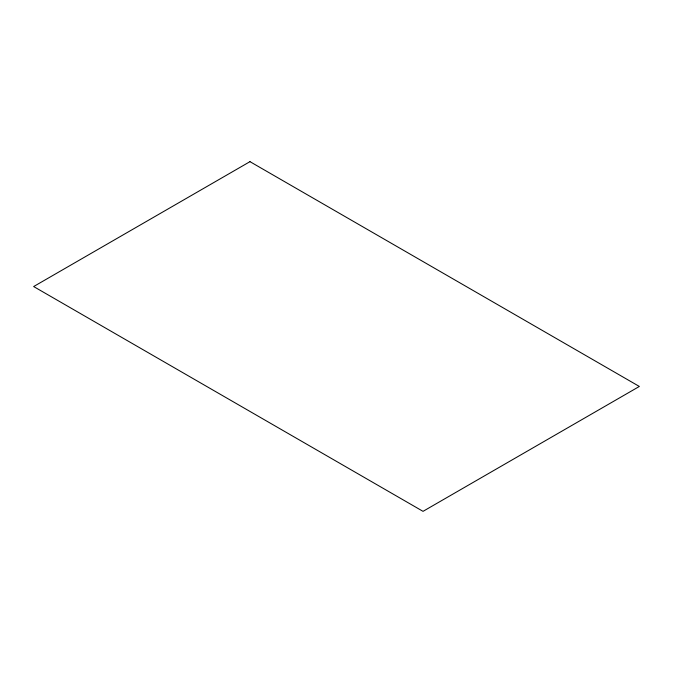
<?xml version="1.0" encoding="UTF-8"?>
<svg xmlns="http://www.w3.org/2000/svg" width="673" height="673" viewBox="0 0 673 673"><rect width="100%" height="100%" fill="white"/><g stroke="black" fill="none" stroke-linecap="round" stroke-linejoin="round"><path stroke-width="1.01" d="M249.969 161.655L33.65 286.547L423.031 511.345L639.35 386.453L249.969 161.655"/></g></svg>
